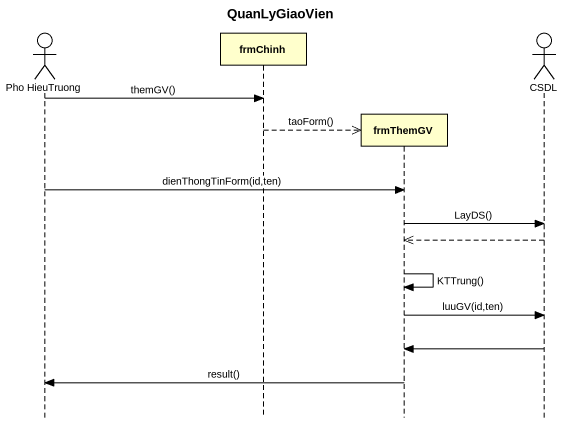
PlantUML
@startuml
title QuanLyGiaoVien
hide footbox
actor "Pho HieuTruong" as Pho_HieuTruong
participant frmChinh
participant frmThemGV
actor CSDL

Pho_HieuTruong -> frmChinh : themGV()
frmChinh -->> frmThemGV ** : taoForm()
Pho_HieuTruong -> frmThemGV : dienThongTinForm(id,ten)
frmThemGV -> CSDL : LayDS()
CSDL -->> frmThemGV
frmThemGV -> frmThemGV : KTTrung()
frmThemGV -> CSDL : luuGV(id,ten)
CSDL -> frmThemGV
frmThemGV -> Pho_HieuTruong : result()
@enduml
